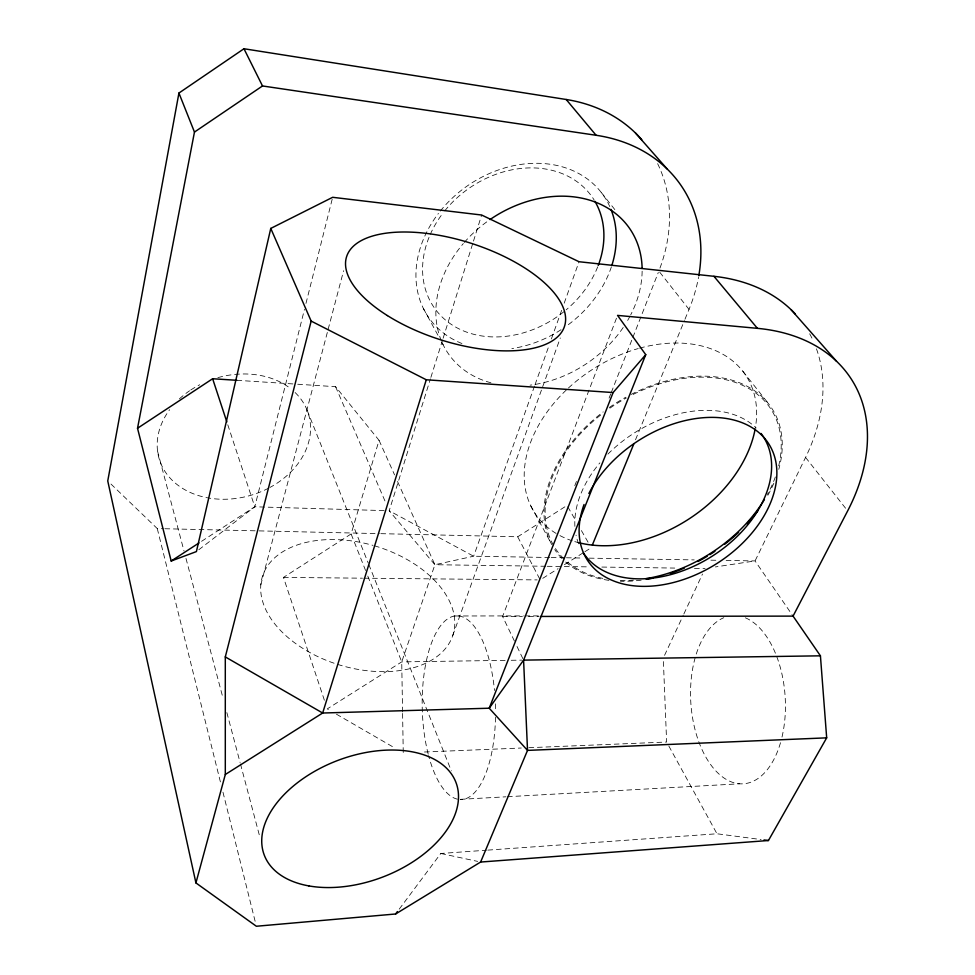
<?xml version="1.0" encoding="UTF-8"?>
<svg xmlns="http://www.w3.org/2000/svg" width="975" height="975" viewBox="0 0 975 975"><rect width="100%" height="100%" fill="white"/><g stroke="black" fill="none" stroke-linecap="round" stroke-linejoin="round"><path stroke-width="0.73" stroke-dasharray="4.88 3.66" d="M198.79 549.754L254.78 506.793L304.48 309.307M305.967 303.42L332.67 197.303M260.776 584.915L327.734 330.915M328.112 329.44L343.602 270.709M365.576 570.497L351.11 533.947L379.056 440.334L335.571 386.697L297.619 384.235M545.707 566.268L434.899 564.72L389.196 510.766L430.438 378.836M430.889 377.386L442.674 339.69M443.125 338.24L473.033 242.568M473.484 241.118L481.638 215.024M402.565 711.921L401.724 661.879L434.899 564.72L397.057 480.407M534.519 386.1L473.631 556.225L434.899 564.72M535.031 384.674L549.352 344.638M551.399 338.922L561.637 310.33M564.184 303.188L579.028 261.727M452.705 635.651L560.296 337.959M514.41 641.038L502.612 616.492L616.468 318.24M574.787 485.696L576.444 481.467M609.07 398.153L610.728 393.912M611.288 392.498L632.3 338.849M632.848 337.435L658.296 272.476M635.517 439.774L684.413 320.604M684.986 319.203L689.02 309.392A175.573 138.426 -34.7 0 0 698.527 277.29M664.56 655.322L683.219 615.359M683.865 613.982L702.512 574.019M816.465 348.831A200.887 142.24 -33 0 1 805.569 457.421L755.052 560.93L715.37 566.938M399.226 909.151L440.798 853.478L486.33 850.224M201.581 541.296L254.78 506.793L386.185 510.668M324.383 700.221L283.469 577.407L351.11 533.947M380.835 533.666L517.713 536.786L567.036 505.464M505.135 660.368L401.724 661.879L327.271 708.886L329.891 710.409M542.758 578.321L558.066 568.657M564.44 564.635L583.574 552.557M584.854 551.753L591.228 547.731M487.841 850.115L716.978 833.771L761.085 839.56M460.395 799.342L505.915 796.807M507.427 796.721L739.562 783.803M424.454 752.005L521.32 748.02M528.889 747.703L666.632 742.036L663.329 659.575M511.217 660.282L521.857 660.124M454.911 615.981L523.368 615.908M524.891 615.908L538.578 615.883M502.612 616.492L522.381 616.468M528.462 616.456L539.102 616.444M283.469 577.407L362.456 578.187M363.98 578.199L537.164 579.906M547.231 566.292L589.729 566.889M601.867 567.06L674.724 568.072M694.456 568.352L705.083 568.498M549.693 557.493L473.631 556.225L389.196 510.766M551.216 557.517L564.903 557.749M566.426 557.773L583.16 558.053M589.241 558.151L694.2 559.906M710.933 560.186L718.538 560.308M726.143 560.442L755.052 560.93L792.2 614.859M110.979 484.051L157.267 528.572L163.349 528.706M164.873 528.742L257.644 530.863M259.167 530.888L379.312 533.63M236.913 380.311L296.108 384.138M440.798 853.478L477.665 861.4M336.436 714.2L395.399 748.325M601.197 192.38L616.09 211.185M742.913 371.365L768.873 404.15M659.758 272.22L689.02 309.392M805.569 457.421L847.665 510.888M567.791 506.793L576.115 521.32M581.405 530.558L588.205 542.453M668.826 746.021L716.978 833.771M423.357 308.405L438.896 336.984M441.724 342.188L443.138 344.784M530.814 505.94L550.436 542.015M517.713 536.786L540.211 579.93M517.03 646.486L522.929 658.771M379.056 440.334L394.57 474.886M335.571 386.697L386.185 503.795M307.21 410.426L368.233 563.062M368.806 564.476L451.315 770.823M367.794 576.115L401.724 661.879M227.784 424.783L254.78 506.793M157.56 451.218L184.031 551.07M185.981 558.419L222.958 697.917M226.858 712.603L240.094 762.535M240.484 763.998L259.557 835.953M157.267 528.572L220.764 783.376M222.97 792.212L255.633 923.301M402.59 713.444L403.26 752.871M809.677 333.791A200.887 142.24 -33 0 1 813.065 340.494M639.637 348.16A125.97 88.993 -33 0 1 755.418 427.489M579.491 542.88A125.97 88.993 -33 0 1 573.69 541.271M572.264 540.82A125.97 88.993 -33 0 1 557.42 534.202M556.128 533.435A125.97 88.993 -33 0 1 567.34 389.025M568.437 388.013A125.97 88.993 -33 0 1 638.259 348.55M631.032 394.461A129.517 89.152 -32.7 0 1 778.769 469.341M773.809 483.283A129.517 89.152 -32.7 0 1 767.727 495.532M641.184 580.162A129.517 89.152 -32.7 0 1 620.393 581.246M608.924 580.332A129.517 89.152 -32.7 0 1 564.135 560.613M562.063 558.59A129.517 89.152 -32.7 0 1 554.738 549.583M551.753 544.598A129.517 89.152 -32.7 0 1 603.208 411.901M609.241 407.526A129.517 89.152 -32.7 0 1 625.804 397.239M633.153 394.424A128.322 88.323 -32.7 0 1 778.708 465.806M775.357 476.933A128.322 88.323 -32.7 0 1 767.349 494.483M633.64 580.113A128.322 88.323 -32.7 0 1 620.307 580.381M602.83 578.382A128.322 88.323 -32.7 0 1 565 559.882M563.952 558.882A128.322 88.323 -32.7 0 1 554.178 546.5M553.459 545.269A128.322 88.323 -32.7 0 1 601.551 414.326M609.911 408.172A128.322 88.323 -32.7 0 1 626.34 397.983M578.638 543.843A107.116 72.881 -32.6 0 1 576.03 535.165M574.884 526.378A107.116 72.881 -32.6 0 1 599.881 462.869M607.925 454.094A107.116 72.881 -32.6 0 1 756.149 427.952M780.512 742.694A84.289 47.263 86.4 0 1 701.915 749.373A84.289 47.263 86.4 0 1 723.791 617.711M745.363 617.809A84.289 47.263 86.4 0 1 781.938 737.319M642.135 271.196A110.151 86.702 -34.7 0 1 630.727 314.815M630.033 316.168A110.151 86.702 -34.7 0 1 626.413 322.506M623.208 327.49A110.151 86.702 -34.7 0 1 530.083 385.162M490.937 382.797A110.151 86.702 -34.7 0 1 441.955 342.213M441.395 340.897A110.151 86.702 -34.7 0 1 463.32 243.567M464.283 242.446A110.151 86.702 -34.7 0 1 488.78 220.423M657.625 163.654A169.089 136.792 -35.4 0 1 659.904 268.271M597.687 266.87A96.44 77.878 -35.3 0 1 566.17 309.843M563.855 311.744A96.44 77.878 -35.3 0 1 455.678 327.1A96.44 77.878 -35.3 0 1 429.622 235.913M430.219 234.536A96.44 77.878 -35.3 0 1 442.979 213.086M444.734 210.868A96.44 77.878 -35.3 0 1 594.177 200.07M611.386 266.845A106.592 85.824 -35.2 0 1 567.145 325.54M561.015 329.733A106.592 85.824 -35.2 0 1 511.863 348.575M461.943 343.517A106.592 85.824 -35.2 0 1 438.433 213.428M440.261 211.1A106.592 85.824 -35.2 0 1 609.777 206.59M295.12 392.535A77.939 61.096 -16.7 0 1 270.014 487.415M268.686 488.122A77.939 61.096 -16.7 0 1 176.804 484.343A77.939 61.096 -16.7 0 1 169.662 409.683M179.363 398.909A77.939 61.096 -16.7 0 1 189.552 390.792M190.759 389.988A77.939 61.096 -16.7 0 1 199.717 384.759M217.876 377.642A77.939 61.096 -16.7 0 1 290.794 388.781M457.507 799.183A91.882 36.648 88.6 0 1 428.61 755.686M428.22 754.162A91.882 36.648 88.6 0 1 444.149 621.721A91.882 36.648 88.6 0 1 494.496 690.483M495.398 703.84A91.882 36.648 88.6 0 1 495.556 711.25M495.507 717.222A91.882 36.648 88.6 0 1 460.249 799.549M374.473 545.805A99.645 62.095 16.8 0 1 432.413 659.648A99.645 62.095 16.8 0 1 266.858 611.812A99.645 62.095 16.8 0 1 373.072 545.403"/><path stroke-width="1.46" d="M641.782 139.705A169.089 136.792 -35.4 0 0 566.183 99.487L243.969 48.75L178.925 93.052L107.75 480.943L195.926 882.923L256.364 926.25L395.606 913.989L480.614 862.046L768.434 840.523L826.678 737.843L820.426 655.822L793.065 616.115L540.625 616.444M795.381 314.048A200.887 142.24 -33 0 0 713.932 276.303L579.028 261.727L481.638 215.024L332.67 197.303L270.77 228.418L196.414 551.582L171.186 561.015L137.524 428.269L194.464 132.064L178.925 93.052M195.926 882.923L225.31 774.491L225.298 656.918L311.159 321.092L270.77 228.418M793.065 616.115L847.665 510.888A210.149 142.618 -32.6 0 0 757.417 328.343L617.553 315.4L645.743 354.668L613.092 392.559L426.282 379.775L322.664 713.017L225.31 774.491M613.092 392.559L489.218 708.216L527.524 750.397L826.678 737.843M645.743 354.668L523.587 660.124L489.218 708.216L322.664 713.017L225.298 656.918M592.386 544.928L633.799 443.978M480.614 862.046L527.524 750.397L523.587 660.124L820.426 655.822M395.606 913.989L397.41 911.564M194.464 132.064L262.507 85.958L596.091 135.269A175.573 138.426 -34.7 0 1 698.783 275.827M137.524 428.269L212.635 378.739L236.913 380.311M171.186 561.015L199.046 542.941M764.022 839.938L768.434 840.523M311.159 321.092L426.282 379.775M635.505 133.039L667.144 168.967M791.066 309.66L836.489 361.225M566.183 99.487L596.091 135.269M713.932 276.303L757.417 328.343M243.969 48.75L262.507 85.958M212.635 378.739L226.834 421.907M755.162 428.927A125.97 88.993 -33 0 1 579.491 542.88M757.831 510.742A129.517 89.152 -32.7 0 1 747.021 523.794M738.623 532.338A129.517 89.152 -32.7 0 1 724.803 544.184M714.967 551.302A129.517 89.152 -32.7 0 1 709.837 554.653M707.228 556.262A129.517 89.152 -32.7 0 1 697.954 561.539M684.377 568.059A129.517 89.152 -32.7 0 1 670.398 573.385M652.957 578.138A129.517 89.152 -32.7 0 1 647.047 579.284M764.437 499.492A128.322 88.323 -32.7 0 1 645.657 578.699M761.024 433.436A107.116 72.881 -32.6 0 1 715.504 554.019A107.116 72.881 -32.6 0 1 583.367 552.91M588.863 493.496A107.725 72.881 -32.6 0 1 757.185 431.194A107.725 72.881 -32.6 0 1 694.042 575.53A107.725 72.881 -32.6 0 1 584.049 504.514M490.035 219.558A110.151 86.702 -34.7 0 1 642.123 268.235M594.933 201.337A96.44 77.878 -35.3 0 1 598.248 265.444M610.959 209.369A106.592 85.824 -35.2 0 1 611.837 265.456M308.843 885.909A102.497 62.485 -20.7 0 0 458.482 798.22A102.497 62.485 -20.7 0 0 313.024 772.261A102.497 62.485 -20.7 0 0 308.843 885.909M387.428 315.595A114.38 50.603 17.7 0 0 564.44 326.515A114.38 50.603 17.7 0 0 414.802 232.33A114.38 50.603 17.7 0 0 387.428 315.595"/></g></svg>
